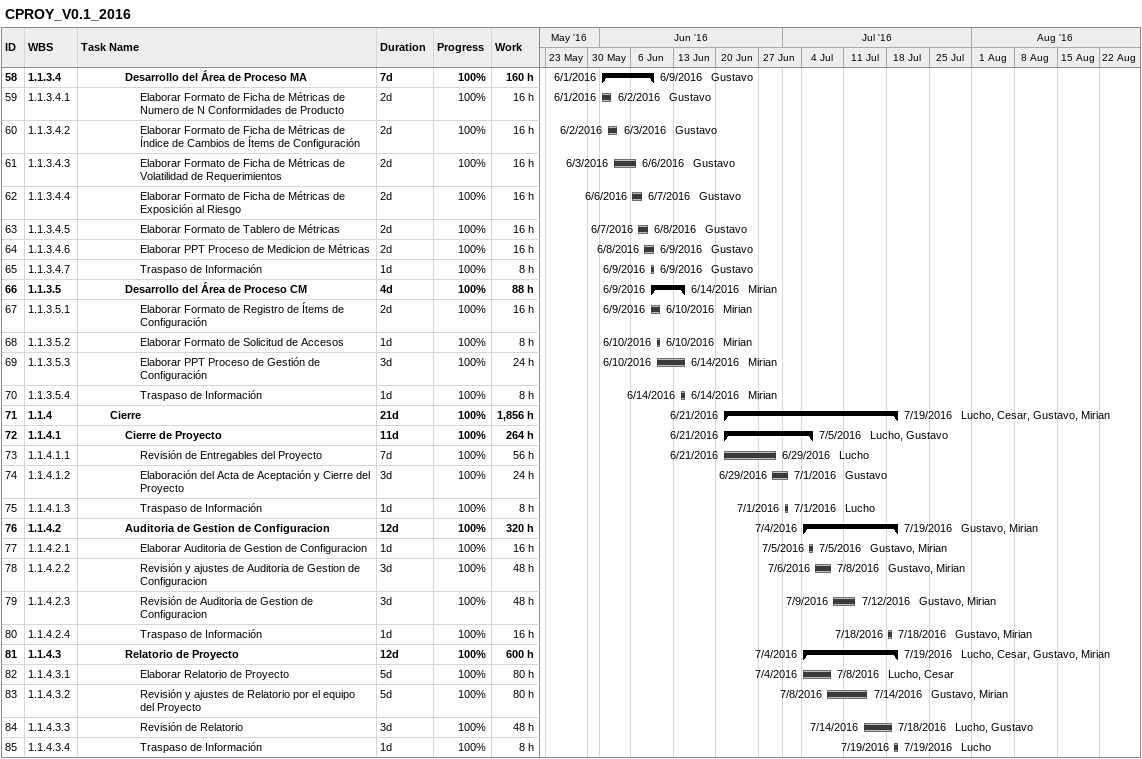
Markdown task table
CPROY_V0.1_2016

| ID | WBS | Task | Duration | Start | Finish | Resources | % complete | Work (h) |
|---|---|---|---|---|---|---|---|---|
| 58 | 1.1.3.4 | **Desarrollo del Área de Proceso MA** | 7d | 2016-06-01 | 2016-06-09 | Gustavo | 100 | 160 |
| 59 | 1.1.3.4.1 | Elaborar Formato de Ficha de Métricas de Numero de N Conformidades de Producto | 2d | 2016-06-01 | 2016-06-02 | Gustavo | 100 | 16 |
| 60 | 1.1.3.4.2 | Elaborar Formato de Ficha de Métricas de Índice de Cambios de Ítems de Configuración | 2d | 2016-06-02 | 2016-06-03 | Gustavo | 100 | 16 |
| 61 | 1.1.3.4.3 | Elaborar Formato de Ficha de Métricas de Volatilidad de Requerimientos | 2d | 2016-06-03 | 2016-06-06 | Gustavo | 100 | 16 |
| 62 | 1.1.3.4.4 | Elaborar Formato de Ficha de Métricas de Exposición al Riesgo | 2d | 2016-06-06 | 2016-06-07 | Gustavo | 100 | 16 |
| 63 | 1.1.3.4.5 | Elaborar Formato de Tablero de Métricas | 2d | 2016-06-07 | 2016-06-08 | Gustavo | 100 | 16 |
| 64 | 1.1.3.4.6 | Elaborar PPT Proceso de Medicion de Métricas | 2d | 2016-06-08 | 2016-06-09 | Gustavo | 100 | 16 |
| 65 | 1.1.3.4.7 | Traspaso de Información | 1d | 2016-06-09 | 2016-06-09 | Gustavo | 100 | 8 |
| 66 | 1.1.3.5 | **Desarrollo del Área de Proceso CM** | 4d | 2016-06-09 | 2016-06-14 | Mirian | 100 | 88 |
| 67 | 1.1.3.5.1 | Elaborar Formato de Registro de Ítems de Configuración | 2d | 2016-06-09 | 2016-06-10 | Mirian | 100 | 16 |
| 68 | 1.1.3.5.2 | Elaborar Formato de Solicitud de Accesos | 1d | 2016-06-10 | 2016-06-10 | Mirian | 100 | 8 |
| 69 | 1.1.3.5.3 | Elaborar PPT Proceso de Gestión de Configuración | 3d | 2016-06-10 | 2016-06-14 | Mirian | 100 | 24 |
| 70 | 1.1.3.5.4 | Traspaso de Información | 1d | 2016-06-14 | 2016-06-14 | Mirian | 100 | 8 |
| 71 | 1.1.4 | **Cierre** | 21d | 2016-06-21 | 2016-07-19 | Lucho, Cesar, Gustavo, Mirian | 100 | 1856 |
| 72 | 1.1.4.1 | **Cierre de Proyecto** | 11d | 2016-06-21 | 2016-07-05 | Lucho, Gustavo | 100 | 264 |
| 73 | 1.1.4.1.1 | Revisión de Entregables del Proyecto | 7d | 2016-06-21 | 2016-06-29 | Lucho | 100 | 56 |
| 74 | 1.1.4.1.2 | Elaboración del Acta de Aceptación y Cierre del Proyecto | 3d | 2016-06-29 | 2016-07-01 | Gustavo | 100 | 24 |
| 75 | 1.1.4.1.3 | Traspaso de Información | 1d | 2016-07-01 | 2016-07-01 | Lucho | 100 | 8 |
| 76 | 1.1.4.2 | **Auditoria de Gestion de Configuracion** | 12d | 2016-07-04 | 2016-07-19 | Gustavo, Mirian | 100 | 320 |
| 77 | 1.1.4.2.1 | Elaborar Auditoria de Gestion de Configuracion | 1d | 2016-07-05 | 2016-07-05 | Gustavo, Mirian | 100 | 16 |
| 78 | 1.1.4.2.2 | Revisión y ajustes de Auditoria de Gestion de Configuracion | 3d | 2016-07-06 | 2016-07-08 | Gustavo, Mirian | 100 | 48 |
| 79 | 1.1.4.2.3 | Revisión de Auditoria de Gestion de Configuracion | 3d | 2016-07-09 | 2016-07-12 | Gustavo, Mirian | 100 | 48 |
| 80 | 1.1.4.2.4 | Traspaso de Información | 1d | 2016-07-18 | 2016-07-18 | Gustavo, Mirian | 100 | 16 |
| 81 | 1.1.4.3 | **Relatorio de Proyecto** | 12d | 2016-07-04 | 2016-07-19 | Lucho, Cesar, Gustavo, Mirian | 100 | 600 |
| 82 | 1.1.4.3.1 | Elaborar Relatorio de Proyecto | 5d | 2016-07-04 | 2016-07-08 | Lucho, Cesar | 100 | 80 |
| 83 | 1.1.4.3.2 | Revisión y ajustes de Relatorio por el equipo del Proyecto | 5d | 2016-07-08 | 2016-07-14 | Gustavo, Mirian | 100 | 80 |
| 84 | 1.1.4.3.3 | Revisión de Relatorio | 3d | 2016-07-14 | 2016-07-18 | Lucho, Gustavo | 100 | 48 |
| 85 | 1.1.4.3.4 | Traspaso de Información | 1d | 2016-07-19 | 2016-07-19 | Lucho | 100 | 8 |
